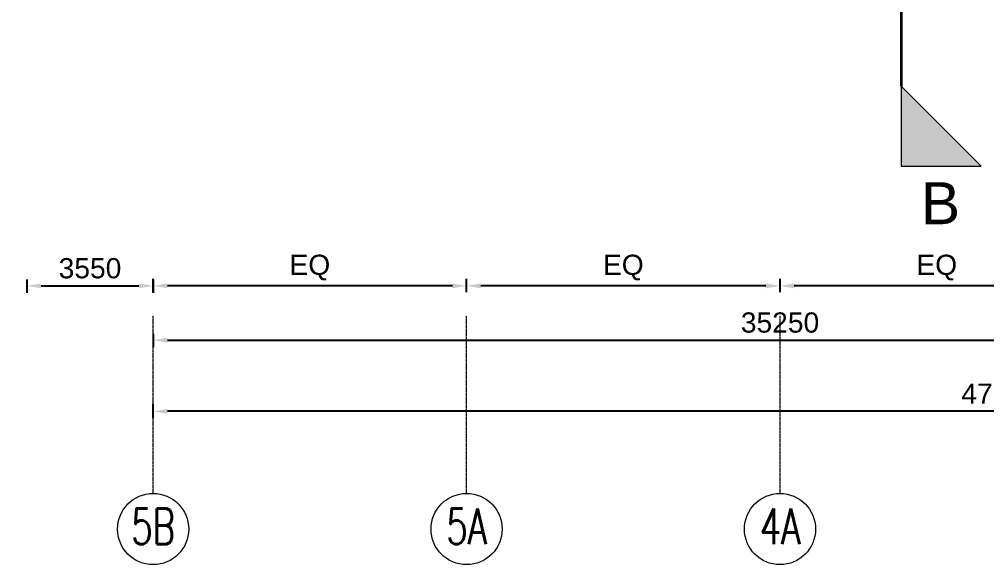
# Model space of a CAD drawing. Header units: millimetres. Extents: x 4021 to 183614, y -11746 to 71065.
# Drawn here: x 36928 to 64124, y -11746 to 3578 of the extents above; entities that cross this region are included whole.
import ezdxf

# ---------------------------------------------------------------- set-up
doc = ezdxf.new("R2010")
doc.units = ezdxf.units.MM
doc.linetypes.add('Grid Line__1_200_', pattern=[10.5, 6, -1.5, 1.5, -1.5])
for name, color, linetype, lineweight in [('A-ANNO-DIMS', 211, 'Continuous', 5), ('A-ANNO-NOTE', 131, 'Continuous', 25), ('A-DETL-GENF', 92, 'Continuous', 20), ('A-DETL-THIN', 151, 'Continuous', 9), ('A-DETL-WIDE', 214, 'Continuous', 35), ('G-ANNO-TEXT', 231, 'Continuous', 5), ('S-GRID', 1, 'Continuous', 5), ('S-GRID-IDEN', 1, 'Continuous', 25)]:
    doc.layers.add(name, color=color, linetype=linetype, lineweight=lineweight)
doc.styles.add('Arial_1', font='arial.ttf', dxfattribs={"height": 1180.239521})
doc.styles.add('RomanS', font='romans__.ttf', dxfattribs={"width": 0.7, "height": 1003.164557})
doc.styles.add('Swis721 BT', font='swiss.ttf', dxfattribs={"height": 567.642527})
doc.dimstyles.new('DLN_3mm', dxfattribs={"dimscale": 304.8, "dimtxt": 600, "dimasz": 1.312336, "dimexe": 0.656168, "dimexo": 0.0625, "dimgap": 0.656168, "dimtad": 1, "dimdec": 0, "dimzin": 0, "dimdsep": 46, "dimtxsty": 'Swis721 BT', "dimsah": 1, "dimcen": 0.09, "dimadec": 0, "dimazin": 0, "dimtfac": 1, "dimtdec": 4, "dimtix": 1, "dimtmove": 0, "dimatfit": 3, "dimfxl": 0.656168, "dimfxlon": 1, "dimtvp": 1, "dimtolj": 1, "dimtzin": 0, "dimarcsym": 2})

# ---------------------------------------------------------------- blocks, each defined once
blk = doc.blocks.new('Grid - Bubble - 10mm-1724413-Copy of COLOUR_R_F')
at = {"layer": 'A-ANNO-NOTE', "lineweight": 5}
blk.add_circle((0, 0), 5, dxfattribs=at)
blk = doc.blocks.new('DIMBLOCK8-Copy of COLOUR_R_F')
at = {"layer": 'A-ANNO-DIMS', "color": 0, "lineweight": -2, "transparency": 16777216}
for p, q in [((58314, -4092), (58314, -3711)), ((67127, -4092), (67127, -3711)), ((66727, -3911), (58714, -3911))]:
    blk.add_line(p, q, dxfattribs=at)
at = {"layer": 'A-ANNO-DIMS', "color": 0, "transparency": 16777216}
for points in [[(58714, -3844), (58714, -3978), (58314, -3911)], [(66727, -3844), (66727, -3978), (67127, -3911)]]:
    blk.add_solid(points, dxfattribs=at)
at = {"layer": 'Defpoints', "color": 0, "transparency": 16777216}
for p in [(58314, -3911), (58314, -4111), (67127, -4111)]:
    blk.add_point(p, dxfattribs=at)
at = {"layer": 'A-ANNO-DIMS', "color": 0, "transparency": 16777216, "insert": (62721, -3397), "char_height": 567.6, "width": 1337.14, "attachment_point": 5, "style": 'Swis721 BT'}
blk.add_mtext('\\A1;EQ', dxfattribs=at)
blk = doc.blocks.new('DIMBLOCK9-Copy of COLOUR_R_F')
at = {"layer": 'A-ANNO-DIMS', "color": 0, "lineweight": -2, "transparency": 16777216}
for p, q in [((49502, -4092), (49502, -3711)), ((58314, -4092), (58314, -3711)), ((57914, -3911), (49902, -3911))]:
    blk.add_line(p, q, dxfattribs=at)
at = {"layer": 'A-ANNO-DIMS', "color": 0, "transparency": 16777216}
for points in [[(49902, -3844), (49902, -3978), (49502, -3911)], [(57914, -3844), (57914, -3978), (58314, -3911)]]:
    blk.add_solid(points, dxfattribs=at)
at = {"layer": 'Defpoints', "color": 0, "transparency": 16777216}
for p in [(49502, -3911), (49502, -4111), (58314, -4111)]:
    blk.add_point(p, dxfattribs=at)
at = {"layer": 'A-ANNO-DIMS', "color": 0, "transparency": 16777216, "insert": (53908, -3397), "char_height": 567.6, "width": 1337.14, "attachment_point": 5, "style": 'Swis721 BT'}
blk.add_mtext('\\A1;EQ', dxfattribs=at)
blk = doc.blocks.new('DIMBLOCK10-Copy of COLOUR_R_F')
at = {"layer": 'A-ANNO-DIMS', "color": 0, "lineweight": -2, "transparency": 16777216}
for p, q in [((40689, -4092), (40689, -3711)), ((49502, -4092), (49502, -3711)), ((49102, -3911), (41089, -3911))]:
    blk.add_line(p, q, dxfattribs=at)
at = {"layer": 'A-ANNO-DIMS', "color": 0, "transparency": 16777216}
for points in [[(41089, -3844), (41089, -3978), (40689, -3911)], [(49102, -3844), (49102, -3978), (49502, -3911)]]:
    blk.add_solid(points, dxfattribs=at)
at = {"layer": 'Defpoints', "color": 0, "transparency": 16777216}
for p in [(40689, -3911), (40689, -4111), (49502, -4111)]:
    blk.add_point(p, dxfattribs=at)
at = {"layer": 'A-ANNO-DIMS', "color": 0, "transparency": 16777216, "insert": (45096, -3397), "char_height": 567.6, "width": 1337.14, "attachment_point": 5, "style": 'Swis721 BT'}
blk.add_mtext('\\A1;EQ', dxfattribs=at)
blk = doc.blocks.new('DIMBLOCK11-Copy of COLOUR_R_F')
at = {"layer": 'A-ANNO-DIMS', "color": 0, "lineweight": -2, "transparency": 16777216}
for p, q in [((40689, -7618), (40689, -7237)), ((88339, -7618), (88339, -7237)), ((87939, -7437), (41089, -7437))]:
    blk.add_line(p, q, dxfattribs=at)
at = {"layer": 'A-ANNO-DIMS', "color": 0, "transparency": 16777216}
for points in [[(41089, -7370), (41089, -7504), (40689, -7437)], [(87939, -7370), (87939, -7504), (88339, -7437)]]:
    blk.add_solid(points, dxfattribs=at)
at = {"layer": 'Defpoints', "color": 0, "transparency": 16777216}
for p in [(40689, -7437), (40689, -7637), (88339, -7637)]:
    blk.add_point(p, dxfattribs=at)
at = {"layer": 'A-ANNO-DIMS', "color": 0, "transparency": 16777216, "insert": (64514, -6945), "char_height": 567.6, "width": 2628.57, "attachment_point": 5, "style": 'Swis721 BT'}
blk.add_mtext('\\A1;47650', dxfattribs=at)
blk = doc.blocks.new('DIMBLOCK20-Copy of COLOUR_R_F')
at = {"layer": 'A-ANNO-DIMS', "color": 0, "lineweight": -2, "transparency": 16777216}
for p, q in [((40689, -5256), (40689, -5637)), ((41089, -5437), (75539, -5437)), ((75939, -5256), (75939, -5637))]:
    blk.add_line(p, q, dxfattribs=at)
at = {"layer": 'A-ANNO-DIMS', "color": 0, "transparency": 16777216}
for points in [[(41089, -5370), (41089, -5504), (40689, -5437)], [(75539, -5370), (75539, -5504), (75939, -5437)]]:
    blk.add_solid(points, dxfattribs=at)
at = {"layer": 'Defpoints', "color": 0, "transparency": 16777216}
for p in [(40689, -5237), (75939, -5237), (75939, -5437)]:
    blk.add_point(p, dxfattribs=at)
at = {"layer": 'A-ANNO-DIMS', "color": 0, "transparency": 16777216, "insert": (58314, -4945), "char_height": 567.6, "width": 2628.57, "attachment_point": 5, "style": 'Swis721 BT'}
blk.add_mtext('\\A1;35250', dxfattribs=at)
blk = doc.blocks.new('DIMBLOCK36-Copy of COLOUR_R_F')
at = {"layer": 'A-ANNO-DIMS', "color": 0, "lineweight": -2, "transparency": 16777216}
for p, q in [((37139, -3730), (37139, -4111)), ((40689, -3730), (40689, -4111)), ((37539, -3911), (40289, -3911))]:
    blk.add_line(p, q, dxfattribs=at)
at = {"layer": 'A-ANNO-DIMS', "color": 0, "transparency": 16777216}
for points in [[(37539, -3844), (37539, -3978), (37139, -3911)], [(40289, -3844), (40289, -3978), (40689, -3911)]]:
    blk.add_solid(points, dxfattribs=at)
at = {"layer": 'Defpoints', "color": 0, "transparency": 16777216}
for p in [(37139, -3711), (40689, -3711), (40689, -3911)]:
    blk.add_point(p, dxfattribs=at)
at = {"layer": 'A-ANNO-DIMS', "color": 0, "transparency": 16777216, "insert": (38914, -3419), "char_height": 567.6, "width": 2102.86, "attachment_point": 5, "style": 'Swis721 BT'}
blk.add_mtext('\\A1;3550', dxfattribs=at)

msp = doc.modelspace()

# ---------------------------------------------------------------- hatches: boundary and pattern name
at = {"layer": 'A-DETL-GENF'}
h = msp.add_hatch(color=7, dxfattribs=at)
h.paths.add_polyline_path([(63966.4, -544), (61723, 1699.3), (61723, -544), (62930, -544)], flags=0)
h.paths.add_polyline_path([(94079.9, 12764.6), (94079.9, 15008), (91836.6, 15008)], flags=0)
h.paths.add_polyline_path([(28598.7, 12764.6), (30842, 15008), (28598.7, 15008)], flags=0)
h.paths.add_polyline_path([(94079.9, 39639.1), (94079.9, 41882.5), (91836.6, 41882.5)], flags=0)
h.paths.add_polyline_path([(28598.7, 39639.1), (30842, 41882.5), (28598.7, 41882.5)], flags=0)
h.paths.add_polyline_path([(61723, 52831), (63966.4, 55074.4), (61723, 55074.4)], flags=0)

# ---------------------------------------------------------------- linework, layer by layer
at = {"layer": 'A-DETL-THIN'}
for p, q in [((61723, 1699.3), (61723, -544)), ((63966.4, -544), (61723, 1699.3)), ((61723, -544), (63966.4, -544))]:
    msp.add_line(p, q, dxfattribs=at)
at = {"layer": 'A-DETL-WIDE'}
msp.add_line((61723, 4499.3), (61723, 1699.3), dxfattribs=at)
at = {"layer": 'S-GRID', "linetype": 'Grid Line__1_200_'}
for p, q in [((40689.3, -9745.5), (40689.3, -4745.5)), ((49501.8, -9745.5), (49501.8, -4745.5)), ((58314.3, -9745.5), (58314.3, -4745.5))]:
    msp.add_line(p, q, dxfattribs=at)

# ---------------------------------------------------------------- block references
at = {"layer": 'S-GRID-IDEN', "lineweight": 5, "xscale": 199.9999999999999, "yscale": 199.9999999999999, "zscale": 199.9999999999999}
for p in [(40689.3, -10745.5), (49501.8, -10745.5), (58314.3, -10745.5)]:
    msp.add_blockref('Grid - Bubble - 10mm-1724413-Copy of COLOUR_R_F', p, dxfattribs=at)

# ---------------------------------------------------------------- texts
at = {"layer": 'G-ANNO-TEXT', "color": 7, "insert": (62277.8, -998.3), "char_height": 1180.24, "width": 1310.4, "attachment_point": 1, "line_spacing_factor": 0.938532, "style": 'Arial_1'}
msp.add_mtext('\\fArial|b0|i0|c134|p34|;B', dxfattribs=at)
at = {"layer": 'S-GRID-IDEN', "lineweight": 5, "char_height": 1003.16, "attachment_point": 2, "line_spacing_factor": 0.964689, "style": 'RomanS'}
for s, insert, width in [('5B', (40692, -10170.6), 1776), ('5A', (49504.5, -10170.6), 1500), ('4A', (58317, -10170.6), 1500)]:
    msp.add_mtext(s, dxfattribs=dict(at, insert=insert, width=width))

# ---------------------------------------------------------------- dimensions: what is measured, and where the dimension line sits
at = {"layer": 'A-ANNO-DIMS'}
dim = msp.add_linear_dim(base=(40689.3, -3910.9), p1=(37139.3, -3710.9), p2=(40689.3, -3710.9), angle=0, dimstyle='DLN_3mm', override={"dimpost": '<>', "dimfxl": 3549.999944}, dxfattribs=at)
dim.commit()
dim.dimension.update_dxf_attribs({"geometry": 'DIMBLOCK36-Copy of COLOUR_R_F', "text_midpoint": (38914.3, -3419.2)})
for base, p1, p2, picture, middle in [((40689.3, -3910.9), (49501.8, -4110.9), (40689.3, -4110.9), 'DIMBLOCK10-Copy of COLOUR_R_F', (45095.5, -3397.2)), ((49501.8, -3910.9), (58314.3, -4110.9), (49501.8, -4110.9), 'DIMBLOCK9-Copy of COLOUR_R_F', (53908, -3397.2)), ((58314.3, -3910.9), (67126.8, -4110.9), (58314.3, -4110.9), 'DIMBLOCK8-Copy of COLOUR_R_F', (62720.5, -3397.2))]:
    dim = msp.add_linear_dim(base=base, p1=p1, p2=p2, text='EQ', dimstyle='DLN_3mm', override={"dimpost": '<>', "dimfxl": 8812.500002}, dxfattribs=at)
    dim.commit()
    dim.dimension.update_dxf_attribs({"geometry": picture, "text_midpoint": middle})
for base, p1, p2, override, picture, middle in [((75939.3, -5436.9), (40689.3, -5236.9), (75939.3, -5236.9), {"dimpost": '<>', "dimfxl": 35250.000007}, 'DIMBLOCK20-Copy of COLOUR_R_F', (58314.3, -4945.2)), ((40689.3, -7436.9), (88339.3, -7636.9), (40689.3, -7636.9), {"dimpost": '<>', "dimfxl": 47650}, 'DIMBLOCK11-Copy of COLOUR_R_F', (64514.3, -6945.2))]:
    dim = msp.add_linear_dim(base=base, p1=p1, p2=p2, dimstyle='DLN_3mm', override=override, dxfattribs=at)
    dim.commit()
    dim.dimension.update_dxf_attribs({"geometry": picture, "text_midpoint": middle})

doc.saveas('drawing.dxf')
